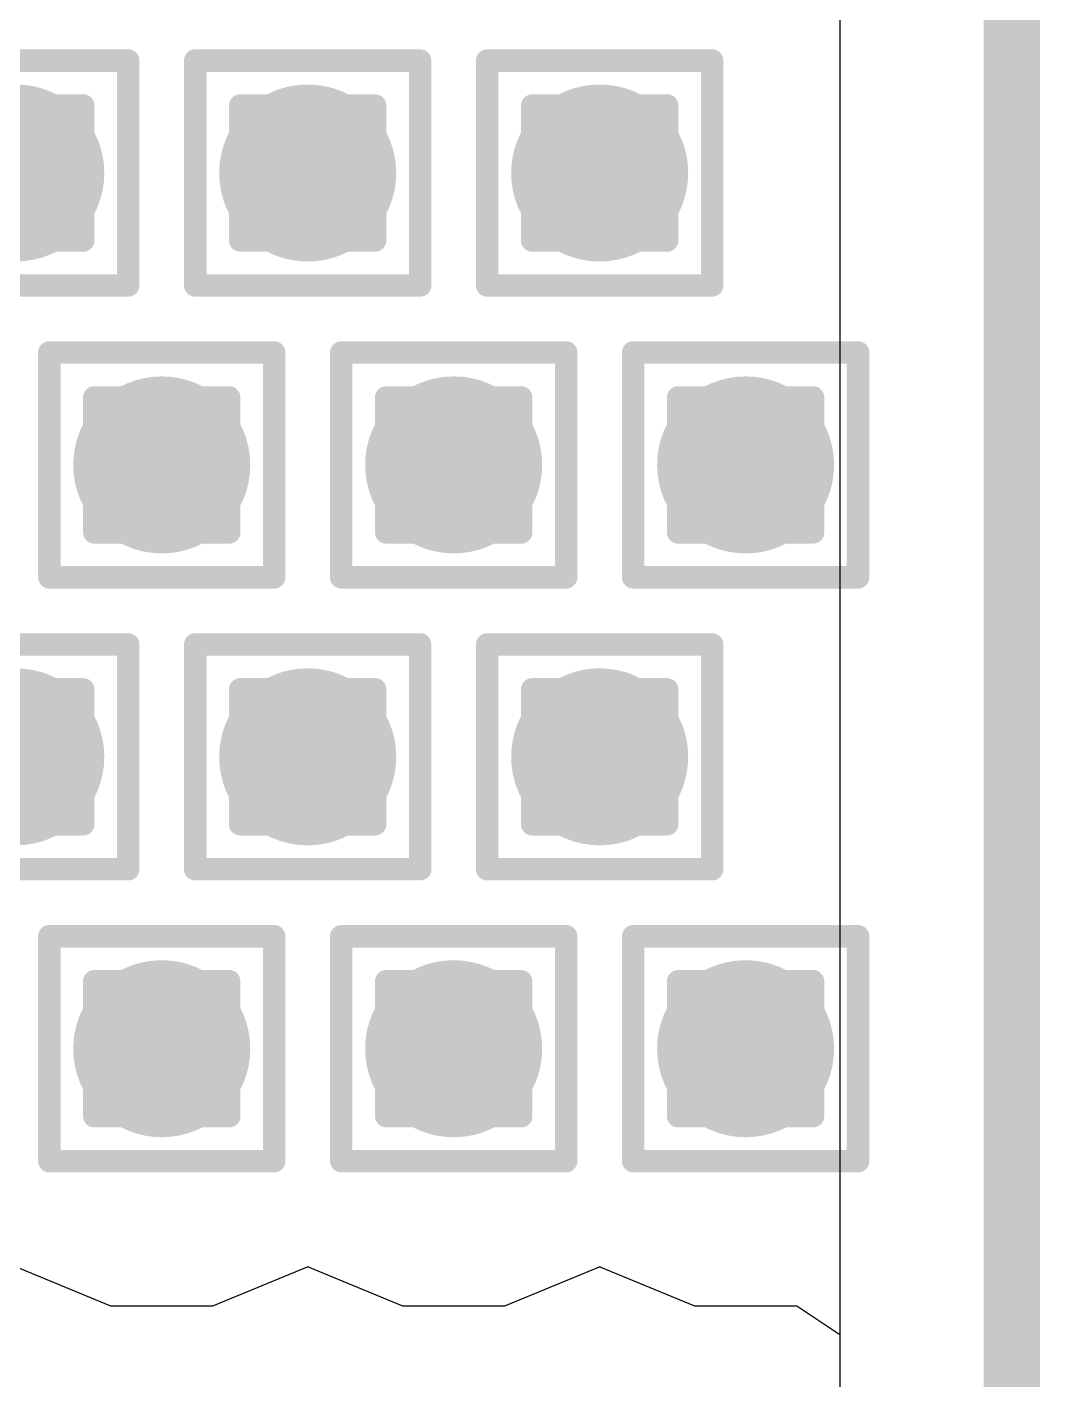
# Model space of a CAD drawing. Header units: inches. Extents: x -12 to 5357, y -8 to 5291.
# Drawn here: x 43.775 to 46.064, y 8.65 to 11.706 of the extents above; entities that cross this region are included whole.
import ezdxf

# ---------------------------------------------------------------- set-up
doc = ezdxf.new("R2010")
doc.units = ezdxf.units.IN
for name, color, linetype in [('Board Outline', 216, 'Continuous'), ('Bottom Layer', 5, 'Continuous'), ('Drill Drawing', 1, 'Continuous'), ('Ground', 16, 'Continuous'), ('Power', 76, 'Continuous'), ('Top Layer', 1, 'Continuous'), ('Via Holes', 16, 'Continuous')]:
    doc.layers.add(name, color=color, linetype=linetype)

msp = doc.modelspace()

# ---------------------------------------------------------------- hatches: boundary and pattern name
at = {"layer": 'Bottom Layer'}
h = msp.add_hatch(color=5, dxfattribs=at)
edge = h.paths.add_edge_path()
edge.add_arc((43.7499, 11.3767), 0.2, 0, 360)
h = msp.add_hatch(color=5, dxfattribs=at)
edge = h.paths.add_edge_path()
edge.add_arc((44.4094, 11.3767), 0.2, 0, 360)
h = msp.add_hatch(color=5, dxfattribs=at)
edge = h.paths.add_edge_path()
edge.add_arc((45.069, 11.3767), 0.2, 0, 360)
h = msp.add_hatch(color=5, dxfattribs=at)
edge = h.paths.add_edge_path()
edge.add_arc((44.0797, 10.7172), 0.2, 0, 360)
h = msp.add_hatch(color=5, dxfattribs=at)
edge = h.paths.add_edge_path()
edge.add_arc((44.7392, 10.7172), 0.2, 0, 360)
h = msp.add_hatch(color=5, dxfattribs=at)
edge = h.paths.add_edge_path()
edge.add_arc((45.3987, 10.7172), 0.2, 0, 360)
h = msp.add_hatch(color=5, dxfattribs=at)
edge = h.paths.add_edge_path()
edge.add_arc((43.7499, 10.0576), 0.2, 0, 360)
h = msp.add_hatch(color=5, dxfattribs=at)
edge = h.paths.add_edge_path()
edge.add_arc((44.4094, 10.0576), 0.2, 0, 360)
h = msp.add_hatch(color=5, dxfattribs=at)
edge = h.paths.add_edge_path()
edge.add_arc((45.069, 10.0576), 0.2, 0, 360)
h = msp.add_hatch(color=5, dxfattribs=at)
edge = h.paths.add_edge_path()
edge.add_arc((44.0797, 9.3981), 0.2, 0, 360)
h = msp.add_hatch(color=5, dxfattribs=at)
edge = h.paths.add_edge_path()
edge.add_arc((44.7392, 9.3981), 0.2, 0, 360)
h = msp.add_hatch(color=5, dxfattribs=at)
edge = h.paths.add_edge_path()
edge.add_arc((45.3987, 9.3981), 0.2, 0, 360)
at = {"layer": 'Ground'}
h = msp.add_hatch(color=16, dxfattribs=at)
edge = h.paths.add_edge_path()
edge.add_arc((43.7499, 11.3767), 0.2, 0, 360)
h = msp.add_hatch(color=16, dxfattribs=at)
edge = h.paths.add_edge_path()
edge.add_arc((44.4094, 11.3767), 0.2, 0, 360)
h = msp.add_hatch(color=16, dxfattribs=at)
edge = h.paths.add_edge_path()
edge.add_arc((45.069, 11.3767), 0.2, 0, 360)
h = msp.add_hatch(color=16, dxfattribs=at)
edge = h.paths.add_edge_path()
edge.add_arc((44.0797, 10.7172), 0.2, 0, 360)
h = msp.add_hatch(color=16, dxfattribs=at)
edge = h.paths.add_edge_path()
edge.add_arc((44.7392, 10.7172), 0.2, 0, 360)
h = msp.add_hatch(color=16, dxfattribs=at)
edge = h.paths.add_edge_path()
edge.add_arc((45.3987, 10.7172), 0.2, 0, 360)
h = msp.add_hatch(color=16, dxfattribs=at)
edge = h.paths.add_edge_path()
edge.add_arc((43.7499, 10.0576), 0.2, 0, 360)
h = msp.add_hatch(color=16, dxfattribs=at)
edge = h.paths.add_edge_path()
edge.add_arc((44.4094, 10.0576), 0.2, 0, 360)
h = msp.add_hatch(color=16, dxfattribs=at)
edge = h.paths.add_edge_path()
edge.add_arc((45.069, 10.0576), 0.2, 0, 360)
h = msp.add_hatch(color=16, dxfattribs=at)
edge = h.paths.add_edge_path()
edge.add_arc((44.0797, 9.3981), 0.2, 0, 360)
h = msp.add_hatch(color=16, dxfattribs=at)
edge = h.paths.add_edge_path()
edge.add_arc((44.7392, 9.3981), 0.2, 0, 360)
h = msp.add_hatch(color=16, dxfattribs=at)
edge = h.paths.add_edge_path()
edge.add_arc((45.3987, 9.3981), 0.2, 0, 360)
at = {"layer": 'Power'}
h = msp.add_hatch(color=76, dxfattribs=at)
edge = h.paths.add_edge_path()
edge.add_arc((43.7499, 11.3767), 0.2, 0, 360)
h = msp.add_hatch(color=76, dxfattribs=at)
edge = h.paths.add_edge_path()
edge.add_arc((44.4094, 11.3767), 0.2, 0, 360)
h = msp.add_hatch(color=76, dxfattribs=at)
edge = h.paths.add_edge_path()
edge.add_arc((45.069, 11.3767), 0.2, 0, 360)
h = msp.add_hatch(color=76, dxfattribs=at)
edge = h.paths.add_edge_path()
edge.add_arc((44.0797, 10.7172), 0.2, 0, 360)
h = msp.add_hatch(color=76, dxfattribs=at)
edge = h.paths.add_edge_path()
edge.add_arc((44.7392, 10.7172), 0.2, 0, 360)
h = msp.add_hatch(color=76, dxfattribs=at)
edge = h.paths.add_edge_path()
edge.add_arc((45.3987, 10.7172), 0.2, 0, 360)
h = msp.add_hatch(color=76, dxfattribs=at)
edge = h.paths.add_edge_path()
edge.add_arc((43.7499, 10.0576), 0.2, 0, 360)
h = msp.add_hatch(color=76, dxfattribs=at)
edge = h.paths.add_edge_path()
edge.add_arc((44.4094, 10.0576), 0.2, 0, 360)
h = msp.add_hatch(color=76, dxfattribs=at)
edge = h.paths.add_edge_path()
edge.add_arc((45.069, 10.0576), 0.2, 0, 360)
h = msp.add_hatch(color=76, dxfattribs=at)
edge = h.paths.add_edge_path()
edge.add_arc((44.0797, 9.3981), 0.2, 0, 360)
h = msp.add_hatch(color=76, dxfattribs=at)
edge = h.paths.add_edge_path()
edge.add_arc((44.7392, 9.3981), 0.2, 0, 360)
h = msp.add_hatch(color=76, dxfattribs=at)
edge = h.paths.add_edge_path()
edge.add_arc((45.3987, 9.3981), 0.2, 0, 360)
at = {"layer": 'Top Layer'}
h = msp.add_hatch(color=1, dxfattribs=at)
edge = h.paths.add_edge_path()
edge.add_arc((43.7499, 11.3767), 0.2, 0, 360)
h = msp.add_hatch(color=1, dxfattribs=at)
edge = h.paths.add_edge_path()
edge.add_arc((44.4094, 11.3767), 0.2, 0, 360)
h = msp.add_hatch(color=1, dxfattribs=at)
edge = h.paths.add_edge_path()
edge.add_arc((45.069, 11.3767), 0.2, 0, 360)
h = msp.add_hatch(color=1, dxfattribs=at)
edge = h.paths.add_edge_path()
edge.add_arc((44.0797, 10.7172), 0.2, 0, 360)
h = msp.add_hatch(color=1, dxfattribs=at)
edge = h.paths.add_edge_path()
edge.add_arc((44.7392, 10.7172), 0.2, 0, 360)
h = msp.add_hatch(color=1, dxfattribs=at)
edge = h.paths.add_edge_path()
edge.add_arc((45.3987, 10.7172), 0.2, 0, 360)
h = msp.add_hatch(color=1, dxfattribs=at)
edge = h.paths.add_edge_path()
edge.add_arc((43.7499, 10.0576), 0.2, 0, 360)
h = msp.add_hatch(color=1, dxfattribs=at)
edge = h.paths.add_edge_path()
edge.add_arc((44.4094, 10.0576), 0.2, 0, 360)
h = msp.add_hatch(color=1, dxfattribs=at)
edge = h.paths.add_edge_path()
edge.add_arc((45.069, 10.0576), 0.2, 0, 360)
h = msp.add_hatch(color=1, dxfattribs=at)
edge = h.paths.add_edge_path()
edge.add_arc((44.0797, 9.3981), 0.2, 0, 360)
h = msp.add_hatch(color=1, dxfattribs=at)
edge = h.paths.add_edge_path()
edge.add_arc((44.7392, 9.3981), 0.2, 0, 360)
h = msp.add_hatch(color=1, dxfattribs=at)
edge = h.paths.add_edge_path()
edge.add_arc((45.3987, 9.3981), 0.2, 0, 360)
at = {"layer": 'Via Holes'}
h = msp.add_hatch(color=7, dxfattribs=at)
edge = h.paths.add_edge_path()
edge.add_arc((43.7499, 11.3767), 0.1, 0, 360)
h = msp.add_hatch(color=7, dxfattribs=at)
edge = h.paths.add_edge_path()
edge.add_arc((44.4094, 11.3767), 0.1, 0, 360)
h = msp.add_hatch(color=7, dxfattribs=at)
edge = h.paths.add_edge_path()
edge.add_arc((45.069, 11.3767), 0.1, 0, 360)
h = msp.add_hatch(color=7, dxfattribs=at)
edge = h.paths.add_edge_path()
edge.add_arc((44.0797, 10.7172), 0.1, 0, 360)
h = msp.add_hatch(color=7, dxfattribs=at)
edge = h.paths.add_edge_path()
edge.add_arc((44.7392, 10.7172), 0.1, 0, 360)
h = msp.add_hatch(color=7, dxfattribs=at)
edge = h.paths.add_edge_path()
edge.add_arc((45.3987, 10.7172), 0.1, 0, 360)
h = msp.add_hatch(color=7, dxfattribs=at)
edge = h.paths.add_edge_path()
edge.add_arc((43.7499, 10.0576), 0.1, 0, 360)
h = msp.add_hatch(color=7, dxfattribs=at)
edge = h.paths.add_edge_path()
edge.add_arc((44.4094, 10.0576), 0.1, 0, 360)
h = msp.add_hatch(color=7, dxfattribs=at)
edge = h.paths.add_edge_path()
edge.add_arc((45.069, 10.0576), 0.1, 0, 360)
h = msp.add_hatch(color=7, dxfattribs=at)
edge = h.paths.add_edge_path()
edge.add_arc((44.0797, 9.3981), 0.1, 0, 360)
h = msp.add_hatch(color=7, dxfattribs=at)
edge = h.paths.add_edge_path()
edge.add_arc((44.7392, 9.3981), 0.1, 0, 360)
h = msp.add_hatch(color=7, dxfattribs=at)
edge = h.paths.add_edge_path()
edge.add_arc((45.3987, 9.3981), 0.1, 0, 360)

# ---------------------------------------------------------------- linework, layer by layer
at = {"layer": 'Board Outline'}
msp.add_lwpolyline([(46.0001, -1.4599, 0.127, 0.127, 0), (46.0001, 55.438, 0.127, 0.127, 0)], format="xyseb", dxfattribs=at)
at = {"layer": 'Bottom Layer'}
msp.add_line((45.6117, 13.8565), (45.6117, -1.4599), dxfattribs=at)
at = {"layer": 'Drill Drawing'}
for points in [[(43.4959, 11.6307, 0.0508, 0.0508, 0), (44.0039, 11.6307, 0.0508, 0.0508, 0)], [(44.0039, 11.1227, 0.0508, 0.0508, 0), (44.0039, 11.6307, 0.0508, 0.0508, 0)], [(44.1554, 11.6307, 0.0508, 0.0508, 0), (44.6634, 11.6307, 0.0508, 0.0508, 0)], [(44.1554, 11.1227, 0.0508, 0.0508, 0), (44.1554, 11.6307, 0.0508, 0.0508, 0)], [(44.6634, 11.1227, 0.0508, 0.0508, 0), (44.6634, 11.6307, 0.0508, 0.0508, 0)], [(44.815, 11.6307, 0.0508, 0.0508, 0), (45.323, 11.6307, 0.0508, 0.0508, 0)], [(44.815, 11.1227, 0.0508, 0.0508, 0), (44.815, 11.6307, 0.0508, 0.0508, 0)], [(45.323, 11.1227, 0.0508, 0.0508, 0), (45.323, 11.6307, 0.0508, 0.0508, 0)], [(43.5975, 11.5291, 0.0508, 0.0508, 0), (43.9023, 11.5291, 0.0508, 0.0508, 0)], [(43.9023, 11.2243, 0.0508, 0.0508, 0), (43.9023, 11.5291, 0.0508, 0.0508, 0)], [(44.257, 11.5291, 0.0508, 0.0508, 0), (44.5618, 11.5291, 0.0508, 0.0508, 0)], [(44.257, 11.2243, 0.0508, 0.0508, 0), (44.257, 11.5291, 0.0508, 0.0508, 0)], [(44.5618, 11.2243, 0.0508, 0.0508, 0), (44.5618, 11.5291, 0.0508, 0.0508, 0)], [(44.9166, 11.5291, 0.0508, 0.0508, 0), (45.2214, 11.5291, 0.0508, 0.0508, 0)], [(44.9166, 11.2243, 0.0508, 0.0508, 0), (44.9166, 11.5291, 0.0508, 0.0508, 0)], [(45.2214, 11.2243, 0.0508, 0.0508, 0), (45.2214, 11.5291, 0.0508, 0.0508, 0)], [(43.5975, 11.2243, 0.0508, 0.0508, 0), (43.9023, 11.2243, 0.0508, 0.0508, 0)], [(44.257, 11.2243, 0.0508, 0.0508, 0), (44.5618, 11.2243, 0.0508, 0.0508, 0)], [(44.9166, 11.2243, 0.0508, 0.0508, 0), (45.2214, 11.2243, 0.0508, 0.0508, 0)], [(43.4959, 11.1227, 0.0508, 0.0508, 0), (44.0039, 11.1227, 0.0508, 0.0508, 0)], [(44.1554, 11.1227, 0.0508, 0.0508, 0), (44.6634, 11.1227, 0.0508, 0.0508, 0)], [(44.815, 11.1227, 0.0508, 0.0508, 0), (45.323, 11.1227, 0.0508, 0.0508, 0)], [(43.8257, 10.9712, 0.0508, 0.0508, 0), (44.3337, 10.9712, 0.0508, 0.0508, 0)], [(43.8257, 10.4632, 0.0508, 0.0508, 0), (43.8257, 10.9712, 0.0508, 0.0508, 0)], [(44.3337, 10.4632, 0.0508, 0.0508, 0), (44.3337, 10.9712, 0.0508, 0.0508, 0)], [(44.4852, 10.9712, 0.0508, 0.0508, 0), (44.9932, 10.9712, 0.0508, 0.0508, 0)], [(44.4852, 10.4632, 0.0508, 0.0508, 0), (44.4852, 10.9712, 0.0508, 0.0508, 0)], [(44.9932, 10.4632, 0.0508, 0.0508, 0), (44.9932, 10.9712, 0.0508, 0.0508, 0)], [(45.1447, 10.9712, 0.0508, 0.0508, 0), (45.6527, 10.9712, 0.0508, 0.0508, 0)], [(45.1447, 10.4632, 0.0508, 0.0508, 0), (45.1447, 10.9712, 0.0508, 0.0508, 0)], [(45.6527, 10.4632, 0.0508, 0.0508, 0), (45.6527, 10.9712, 0.0508, 0.0508, 0)], [(43.9273, 10.8696, 0.0508, 0.0508, 0), (44.2321, 10.8696, 0.0508, 0.0508, 0)], [(43.9273, 10.5648, 0.0508, 0.0508, 0), (43.9273, 10.8696, 0.0508, 0.0508, 0)], [(44.2321, 10.5648, 0.0508, 0.0508, 0), (44.2321, 10.8696, 0.0508, 0.0508, 0)], [(44.5868, 10.8696, 0.0508, 0.0508, 0), (44.8916, 10.8696, 0.0508, 0.0508, 0)], [(44.5868, 10.5648, 0.0508, 0.0508, 0), (44.5868, 10.8696, 0.0508, 0.0508, 0)], [(44.8916, 10.5648, 0.0508, 0.0508, 0), (44.8916, 10.8696, 0.0508, 0.0508, 0)], [(45.2463, 10.8696, 0.0508, 0.0508, 0), (45.5511, 10.8696, 0.0508, 0.0508, 0)], [(45.2463, 10.5648, 0.0508, 0.0508, 0), (45.2463, 10.8696, 0.0508, 0.0508, 0)], [(45.5511, 10.5648, 0.0508, 0.0508, 0), (45.5511, 10.8696, 0.0508, 0.0508, 0)], [(43.9273, 10.5648, 0.0508, 0.0508, 0), (44.2321, 10.5648, 0.0508, 0.0508, 0)], [(44.5868, 10.5648, 0.0508, 0.0508, 0), (44.8916, 10.5648, 0.0508, 0.0508, 0)], [(45.2463, 10.5648, 0.0508, 0.0508, 0), (45.5511, 10.5648, 0.0508, 0.0508, 0)], [(43.8257, 10.4632, 0.0508, 0.0508, 0), (44.3337, 10.4632, 0.0508, 0.0508, 0)], [(44.4852, 10.4632, 0.0508, 0.0508, 0), (44.9932, 10.4632, 0.0508, 0.0508, 0)], [(45.1447, 10.4632, 0.0508, 0.0508, 0), (45.6527, 10.4632, 0.0508, 0.0508, 0)], [(43.4959, 10.3116, 0.0508, 0.0508, 0), (44.0039, 10.3116, 0.0508, 0.0508, 0)], [(44.0039, 9.8036, 0.0508, 0.0508, 0), (44.0039, 10.3116, 0.0508, 0.0508, 0)], [(44.1554, 10.3116, 0.0508, 0.0508, 0), (44.6634, 10.3116, 0.0508, 0.0508, 0)], [(44.1554, 9.8036, 0.0508, 0.0508, 0), (44.1554, 10.3116, 0.0508, 0.0508, 0)], [(44.6634, 9.8036, 0.0508, 0.0508, 0), (44.6634, 10.3116, 0.0508, 0.0508, 0)], [(44.815, 10.3116, 0.0508, 0.0508, 0), (45.323, 10.3116, 0.0508, 0.0508, 0)], [(44.815, 9.8036, 0.0508, 0.0508, 0), (44.815, 10.3116, 0.0508, 0.0508, 0)], [(45.323, 9.8036, 0.0508, 0.0508, 0), (45.323, 10.3116, 0.0508, 0.0508, 0)], [(43.5975, 10.21, 0.0508, 0.0508, 0), (43.9023, 10.21, 0.0508, 0.0508, 0)], [(43.9023, 9.9052, 0.0508, 0.0508, 0), (43.9023, 10.21, 0.0508, 0.0508, 0)], [(44.257, 10.21, 0.0508, 0.0508, 0), (44.5618, 10.21, 0.0508, 0.0508, 0)], [(44.257, 9.9052, 0.0508, 0.0508, 0), (44.257, 10.21, 0.0508, 0.0508, 0)], [(44.5618, 9.9052, 0.0508, 0.0508, 0), (44.5618, 10.21, 0.0508, 0.0508, 0)], [(44.9166, 10.21, 0.0508, 0.0508, 0), (45.2214, 10.21, 0.0508, 0.0508, 0)], [(44.9166, 9.9052, 0.0508, 0.0508, 0), (44.9166, 10.21, 0.0508, 0.0508, 0)], [(45.2214, 9.9052, 0.0508, 0.0508, 0), (45.2214, 10.21, 0.0508, 0.0508, 0)], [(43.5975, 9.9052, 0.0508, 0.0508, 0), (43.9023, 9.9052, 0.0508, 0.0508, 0)], [(44.257, 9.9052, 0.0508, 0.0508, 0), (44.5618, 9.9052, 0.0508, 0.0508, 0)], [(44.9166, 9.9052, 0.0508, 0.0508, 0), (45.2214, 9.9052, 0.0508, 0.0508, 0)], [(43.4959, 9.8036, 0.0508, 0.0508, 0), (44.0039, 9.8036, 0.0508, 0.0508, 0)], [(44.1554, 9.8036, 0.0508, 0.0508, 0), (44.6634, 9.8036, 0.0508, 0.0508, 0)], [(44.815, 9.8036, 0.0508, 0.0508, 0), (45.323, 9.8036, 0.0508, 0.0508, 0)], [(43.8257, 9.6521, 0.0508, 0.0508, 0), (44.3337, 9.6521, 0.0508, 0.0508, 0)], [(43.8257, 9.1441, 0.0508, 0.0508, 0), (43.8257, 9.6521, 0.0508, 0.0508, 0)], [(44.3337, 9.1441, 0.0508, 0.0508, 0), (44.3337, 9.6521, 0.0508, 0.0508, 0)], [(44.4852, 9.6521, 0.0508, 0.0508, 0), (44.9932, 9.6521, 0.0508, 0.0508, 0)], [(44.4852, 9.1441, 0.0508, 0.0508, 0), (44.4852, 9.6521, 0.0508, 0.0508, 0)], [(44.9932, 9.1441, 0.0508, 0.0508, 0), (44.9932, 9.6521, 0.0508, 0.0508, 0)], [(45.1447, 9.6521, 0.0508, 0.0508, 0), (45.6527, 9.6521, 0.0508, 0.0508, 0)], [(45.1447, 9.1441, 0.0508, 0.0508, 0), (45.1447, 9.6521, 0.0508, 0.0508, 0)], [(45.6527, 9.1441, 0.0508, 0.0508, 0), (45.6527, 9.6521, 0.0508, 0.0508, 0)], [(43.9273, 9.5505, 0.0508, 0.0508, 0), (44.2321, 9.5505, 0.0508, 0.0508, 0)], [(43.9273, 9.2457, 0.0508, 0.0508, 0), (43.9273, 9.5505, 0.0508, 0.0508, 0)], [(44.2321, 9.2457, 0.0508, 0.0508, 0), (44.2321, 9.5505, 0.0508, 0.0508, 0)], [(44.5868, 9.5505, 0.0508, 0.0508, 0), (44.8916, 9.5505, 0.0508, 0.0508, 0)], [(44.5868, 9.2457, 0.0508, 0.0508, 0), (44.5868, 9.5505, 0.0508, 0.0508, 0)], [(44.8916, 9.2457, 0.0508, 0.0508, 0), (44.8916, 9.5505, 0.0508, 0.0508, 0)], [(45.2463, 9.5505, 0.0508, 0.0508, 0), (45.5511, 9.5505, 0.0508, 0.0508, 0)], [(45.2463, 9.2457, 0.0508, 0.0508, 0), (45.2463, 9.5505, 0.0508, 0.0508, 0)], [(45.5511, 9.2457, 0.0508, 0.0508, 0), (45.5511, 9.5505, 0.0508, 0.0508, 0)], [(43.9273, 9.2457, 0.0508, 0.0508, 0), (44.2321, 9.2457, 0.0508, 0.0508, 0)], [(44.5868, 9.2457, 0.0508, 0.0508, 0), (44.8916, 9.2457, 0.0508, 0.0508, 0)], [(45.2463, 9.2457, 0.0508, 0.0508, 0), (45.5511, 9.2457, 0.0508, 0.0508, 0)], [(43.8257, 9.1441, 0.0508, 0.0508, 0), (44.3337, 9.1441, 0.0508, 0.0508, 0)], [(44.4852, 9.1441, 0.0508, 0.0508, 0), (44.9932, 9.1441, 0.0508, 0.0508, 0)], [(45.1447, 9.1441, 0.0508, 0.0508, 0), (45.6527, 9.1441, 0.0508, 0.0508, 0)]]:
    msp.add_lwpolyline(points, format="xyseb", dxfattribs=at)
for points in [[(43.9912, 11.6307, 0.0254, 0.0254, 1), (44.0166, 11.6307, 0.0254, 0.0254, 1)], [(43.9912, 11.6307, 0.0254, 0.0254, 1), (44.0166, 11.6307, 0.0254, 0.0254, 1)], [(44.1427, 11.6307, 0.0254, 0.0254, 1), (44.1681, 11.6307, 0.0254, 0.0254, 1)], [(44.1427, 11.6307, 0.0254, 0.0254, 1), (44.1681, 11.6307, 0.0254, 0.0254, 1)], [(44.6507, 11.6307, 0.0254, 0.0254, 1), (44.6761, 11.6307, 0.0254, 0.0254, 1)], [(44.6507, 11.6307, 0.0254, 0.0254, 1), (44.6761, 11.6307, 0.0254, 0.0254, 1)], [(44.8023, 11.6307, 0.0254, 0.0254, 1), (44.8277, 11.6307, 0.0254, 0.0254, 1)], [(44.8023, 11.6307, 0.0254, 0.0254, 1), (44.8277, 11.6307, 0.0254, 0.0254, 1)], [(45.3103, 11.6307, 0.0254, 0.0254, 1), (45.3357, 11.6307, 0.0254, 0.0254, 1)], [(45.3103, 11.6307, 0.0254, 0.0254, 1), (45.3357, 11.6307, 0.0254, 0.0254, 1)], [(43.8896, 11.5291, 0.0254, 0.0254, 1), (43.915, 11.5291, 0.0254, 0.0254, 1)], [(43.8896, 11.5291, 0.0254, 0.0254, 1), (43.915, 11.5291, 0.0254, 0.0254, 1)], [(44.2443, 11.5291, 0.0254, 0.0254, 1), (44.2697, 11.5291, 0.0254, 0.0254, 1)], [(44.2443, 11.5291, 0.0254, 0.0254, 1), (44.2697, 11.5291, 0.0254, 0.0254, 1)], [(44.5491, 11.5291, 0.0254, 0.0254, 1), (44.5745, 11.5291, 0.0254, 0.0254, 1)], [(44.5491, 11.5291, 0.0254, 0.0254, 1), (44.5745, 11.5291, 0.0254, 0.0254, 1)], [(44.9039, 11.5291, 0.0254, 0.0254, 1), (44.9293, 11.5291, 0.0254, 0.0254, 1)], [(44.9039, 11.5291, 0.0254, 0.0254, 1), (44.9293, 11.5291, 0.0254, 0.0254, 1)], [(45.2087, 11.5291, 0.0254, 0.0254, 1), (45.2341, 11.5291, 0.0254, 0.0254, 1)], [(45.2087, 11.5291, 0.0254, 0.0254, 1), (45.2341, 11.5291, 0.0254, 0.0254, 1)], [(43.8896, 11.2243, 0.0254, 0.0254, 1), (43.915, 11.2243, 0.0254, 0.0254, 1)], [(43.8896, 11.2243, 0.0254, 0.0254, 1), (43.915, 11.2243, 0.0254, 0.0254, 1)], [(44.2443, 11.2243, 0.0254, 0.0254, 1), (44.2697, 11.2243, 0.0254, 0.0254, 1)], [(44.2443, 11.2243, 0.0254, 0.0254, 1), (44.2697, 11.2243, 0.0254, 0.0254, 1)], [(44.5491, 11.2243, 0.0254, 0.0254, 1), (44.5745, 11.2243, 0.0254, 0.0254, 1)], [(44.5491, 11.2243, 0.0254, 0.0254, 1), (44.5745, 11.2243, 0.0254, 0.0254, 1)], [(44.9039, 11.2243, 0.0254, 0.0254, 1), (44.9293, 11.2243, 0.0254, 0.0254, 1)], [(44.9039, 11.2243, 0.0254, 0.0254, 1), (44.9293, 11.2243, 0.0254, 0.0254, 1)], [(45.2087, 11.2243, 0.0254, 0.0254, 1), (45.2341, 11.2243, 0.0254, 0.0254, 1)], [(45.2087, 11.2243, 0.0254, 0.0254, 1), (45.2341, 11.2243, 0.0254, 0.0254, 1)], [(43.9912, 11.1227, 0.0254, 0.0254, 1), (44.0166, 11.1227, 0.0254, 0.0254, 1)], [(43.9912, 11.1227, 0.0254, 0.0254, 1), (44.0166, 11.1227, 0.0254, 0.0254, 1)], [(44.1427, 11.1227, 0.0254, 0.0254, 1), (44.1681, 11.1227, 0.0254, 0.0254, 1)], [(44.1427, 11.1227, 0.0254, 0.0254, 1), (44.1681, 11.1227, 0.0254, 0.0254, 1)], [(44.6507, 11.1227, 0.0254, 0.0254, 1), (44.6761, 11.1227, 0.0254, 0.0254, 1)], [(44.6507, 11.1227, 0.0254, 0.0254, 1), (44.6761, 11.1227, 0.0254, 0.0254, 1)], [(44.8023, 11.1227, 0.0254, 0.0254, 1), (44.8277, 11.1227, 0.0254, 0.0254, 1)], [(44.8023, 11.1227, 0.0254, 0.0254, 1), (44.8277, 11.1227, 0.0254, 0.0254, 1)], [(45.3103, 11.1227, 0.0254, 0.0254, 1), (45.3357, 11.1227, 0.0254, 0.0254, 1)], [(45.3103, 11.1227, 0.0254, 0.0254, 1), (45.3357, 11.1227, 0.0254, 0.0254, 1)], [(43.813, 10.9712, 0.0254, 0.0254, 1), (43.8384, 10.9712, 0.0254, 0.0254, 1)], [(43.813, 10.9712, 0.0254, 0.0254, 1), (43.8384, 10.9712, 0.0254, 0.0254, 1)], [(44.321, 10.9712, 0.0254, 0.0254, 1), (44.3464, 10.9712, 0.0254, 0.0254, 1)], [(44.321, 10.9712, 0.0254, 0.0254, 1), (44.3464, 10.9712, 0.0254, 0.0254, 1)], [(44.4725, 10.9712, 0.0254, 0.0254, 1), (44.4979, 10.9712, 0.0254, 0.0254, 1)], [(44.4725, 10.9712, 0.0254, 0.0254, 1), (44.4979, 10.9712, 0.0254, 0.0254, 1)], [(44.9805, 10.9712, 0.0254, 0.0254, 1), (45.0059, 10.9712, 0.0254, 0.0254, 1)], [(44.9805, 10.9712, 0.0254, 0.0254, 1), (45.0059, 10.9712, 0.0254, 0.0254, 1)], [(45.132, 10.9712, 0.0254, 0.0254, 1), (45.1574, 10.9712, 0.0254, 0.0254, 1)], [(45.132, 10.9712, 0.0254, 0.0254, 1), (45.1574, 10.9712, 0.0254, 0.0254, 1)], [(45.64, 10.9712, 0.0254, 0.0254, 1), (45.6654, 10.9712, 0.0254, 0.0254, 1)], [(45.64, 10.9712, 0.0254, 0.0254, 1), (45.6654, 10.9712, 0.0254, 0.0254, 1)], [(43.9146, 10.8696, 0.0254, 0.0254, 1), (43.94, 10.8696, 0.0254, 0.0254, 1)], [(43.9146, 10.8696, 0.0254, 0.0254, 1), (43.94, 10.8696, 0.0254, 0.0254, 1)], [(44.2194, 10.8696, 0.0254, 0.0254, 1), (44.2448, 10.8696, 0.0254, 0.0254, 1)], [(44.2194, 10.8696, 0.0254, 0.0254, 1), (44.2448, 10.8696, 0.0254, 0.0254, 1)], [(44.5741, 10.8696, 0.0254, 0.0254, 1), (44.5995, 10.8696, 0.0254, 0.0254, 1)], [(44.5741, 10.8696, 0.0254, 0.0254, 1), (44.5995, 10.8696, 0.0254, 0.0254, 1)], [(44.8789, 10.8696, 0.0254, 0.0254, 1), (44.9043, 10.8696, 0.0254, 0.0254, 1)], [(44.8789, 10.8696, 0.0254, 0.0254, 1), (44.9043, 10.8696, 0.0254, 0.0254, 1)], [(45.2336, 10.8696, 0.0254, 0.0254, 1), (45.259, 10.8696, 0.0254, 0.0254, 1)], [(45.2336, 10.8696, 0.0254, 0.0254, 1), (45.259, 10.8696, 0.0254, 0.0254, 1)], [(45.5384, 10.8696, 0.0254, 0.0254, 1), (45.5638, 10.8696, 0.0254, 0.0254, 1)], [(45.5384, 10.8696, 0.0254, 0.0254, 1), (45.5638, 10.8696, 0.0254, 0.0254, 1)], [(43.9146, 10.5648, 0.0254, 0.0254, 1), (43.94, 10.5648, 0.0254, 0.0254, 1)], [(43.9146, 10.5648, 0.0254, 0.0254, 1), (43.94, 10.5648, 0.0254, 0.0254, 1)], [(44.2194, 10.5648, 0.0254, 0.0254, 1), (44.2448, 10.5648, 0.0254, 0.0254, 1)], [(44.2194, 10.5648, 0.0254, 0.0254, 1), (44.2448, 10.5648, 0.0254, 0.0254, 1)], [(44.5741, 10.5648, 0.0254, 0.0254, 1), (44.5995, 10.5648, 0.0254, 0.0254, 1)], [(44.5741, 10.5648, 0.0254, 0.0254, 1), (44.5995, 10.5648, 0.0254, 0.0254, 1)], [(44.8789, 10.5648, 0.0254, 0.0254, 1), (44.9043, 10.5648, 0.0254, 0.0254, 1)], [(44.8789, 10.5648, 0.0254, 0.0254, 1), (44.9043, 10.5648, 0.0254, 0.0254, 1)], [(45.2336, 10.5648, 0.0254, 0.0254, 1), (45.259, 10.5648, 0.0254, 0.0254, 1)], [(45.2336, 10.5648, 0.0254, 0.0254, 1), (45.259, 10.5648, 0.0254, 0.0254, 1)], [(45.5384, 10.5648, 0.0254, 0.0254, 1), (45.5638, 10.5648, 0.0254, 0.0254, 1)], [(45.5384, 10.5648, 0.0254, 0.0254, 1), (45.5638, 10.5648, 0.0254, 0.0254, 1)], [(43.813, 10.4632, 0.0254, 0.0254, 1), (43.8384, 10.4632, 0.0254, 0.0254, 1)], [(43.813, 10.4632, 0.0254, 0.0254, 1), (43.8384, 10.4632, 0.0254, 0.0254, 1)], [(44.321, 10.4632, 0.0254, 0.0254, 1), (44.3464, 10.4632, 0.0254, 0.0254, 1)], [(44.321, 10.4632, 0.0254, 0.0254, 1), (44.3464, 10.4632, 0.0254, 0.0254, 1)], [(44.4725, 10.4632, 0.0254, 0.0254, 1), (44.4979, 10.4632, 0.0254, 0.0254, 1)], [(44.4725, 10.4632, 0.0254, 0.0254, 1), (44.4979, 10.4632, 0.0254, 0.0254, 1)], [(44.9805, 10.4632, 0.0254, 0.0254, 1), (45.0059, 10.4632, 0.0254, 0.0254, 1)], [(44.9805, 10.4632, 0.0254, 0.0254, 1), (45.0059, 10.4632, 0.0254, 0.0254, 1)], [(45.132, 10.4632, 0.0254, 0.0254, 1), (45.1574, 10.4632, 0.0254, 0.0254, 1)], [(45.132, 10.4632, 0.0254, 0.0254, 1), (45.1574, 10.4632, 0.0254, 0.0254, 1)], [(45.64, 10.4632, 0.0254, 0.0254, 1), (45.6654, 10.4632, 0.0254, 0.0254, 1)], [(45.64, 10.4632, 0.0254, 0.0254, 1), (45.6654, 10.4632, 0.0254, 0.0254, 1)], [(43.9912, 10.3116, 0.0254, 0.0254, 1), (44.0166, 10.3116, 0.0254, 0.0254, 1)], [(43.9912, 10.3116, 0.0254, 0.0254, 1), (44.0166, 10.3116, 0.0254, 0.0254, 1)], [(44.1427, 10.3116, 0.0254, 0.0254, 1), (44.1681, 10.3116, 0.0254, 0.0254, 1)], [(44.1427, 10.3116, 0.0254, 0.0254, 1), (44.1681, 10.3116, 0.0254, 0.0254, 1)], [(44.6507, 10.3116, 0.0254, 0.0254, 1), (44.6761, 10.3116, 0.0254, 0.0254, 1)], [(44.6507, 10.3116, 0.0254, 0.0254, 1), (44.6761, 10.3116, 0.0254, 0.0254, 1)], [(44.8023, 10.3116, 0.0254, 0.0254, 1), (44.8277, 10.3116, 0.0254, 0.0254, 1)], [(44.8023, 10.3116, 0.0254, 0.0254, 1), (44.8277, 10.3116, 0.0254, 0.0254, 1)], [(45.3103, 10.3116, 0.0254, 0.0254, 1), (45.3357, 10.3116, 0.0254, 0.0254, 1)], [(45.3103, 10.3116, 0.0254, 0.0254, 1), (45.3357, 10.3116, 0.0254, 0.0254, 1)], [(43.8896, 10.21, 0.0254, 0.0254, 1), (43.915, 10.21, 0.0254, 0.0254, 1)], [(43.8896, 10.21, 0.0254, 0.0254, 1), (43.915, 10.21, 0.0254, 0.0254, 1)], [(44.2443, 10.21, 0.0254, 0.0254, 1), (44.2697, 10.21, 0.0254, 0.0254, 1)], [(44.2443, 10.21, 0.0254, 0.0254, 1), (44.2697, 10.21, 0.0254, 0.0254, 1)], [(44.5491, 10.21, 0.0254, 0.0254, 1), (44.5745, 10.21, 0.0254, 0.0254, 1)], [(44.5491, 10.21, 0.0254, 0.0254, 1), (44.5745, 10.21, 0.0254, 0.0254, 1)], [(44.9039, 10.21, 0.0254, 0.0254, 1), (44.9293, 10.21, 0.0254, 0.0254, 1)], [(44.9039, 10.21, 0.0254, 0.0254, 1), (44.9293, 10.21, 0.0254, 0.0254, 1)], [(45.2087, 10.21, 0.0254, 0.0254, 1), (45.2341, 10.21, 0.0254, 0.0254, 1)], [(45.2087, 10.21, 0.0254, 0.0254, 1), (45.2341, 10.21, 0.0254, 0.0254, 1)], [(43.8896, 9.9052, 0.0254, 0.0254, 1), (43.915, 9.9052, 0.0254, 0.0254, 1)], [(43.8896, 9.9052, 0.0254, 0.0254, 1), (43.915, 9.9052, 0.0254, 0.0254, 1)], [(44.2443, 9.9052, 0.0254, 0.0254, 1), (44.2697, 9.9052, 0.0254, 0.0254, 1)], [(44.2443, 9.9052, 0.0254, 0.0254, 1), (44.2697, 9.9052, 0.0254, 0.0254, 1)], [(44.5491, 9.9052, 0.0254, 0.0254, 1), (44.5745, 9.9052, 0.0254, 0.0254, 1)], [(44.5491, 9.9052, 0.0254, 0.0254, 1), (44.5745, 9.9052, 0.0254, 0.0254, 1)], [(44.9039, 9.9052, 0.0254, 0.0254, 1), (44.9293, 9.9052, 0.0254, 0.0254, 1)], [(44.9039, 9.9052, 0.0254, 0.0254, 1), (44.9293, 9.9052, 0.0254, 0.0254, 1)], [(45.2087, 9.9052, 0.0254, 0.0254, 1), (45.2341, 9.9052, 0.0254, 0.0254, 1)], [(45.2087, 9.9052, 0.0254, 0.0254, 1), (45.2341, 9.9052, 0.0254, 0.0254, 1)], [(43.9912, 9.8036, 0.0254, 0.0254, 1), (44.0166, 9.8036, 0.0254, 0.0254, 1)], [(43.9912, 9.8036, 0.0254, 0.0254, 1), (44.0166, 9.8036, 0.0254, 0.0254, 1)], [(44.1427, 9.8036, 0.0254, 0.0254, 1), (44.1681, 9.8036, 0.0254, 0.0254, 1)], [(44.1427, 9.8036, 0.0254, 0.0254, 1), (44.1681, 9.8036, 0.0254, 0.0254, 1)], [(44.6507, 9.8036, 0.0254, 0.0254, 1), (44.6761, 9.8036, 0.0254, 0.0254, 1)], [(44.6507, 9.8036, 0.0254, 0.0254, 1), (44.6761, 9.8036, 0.0254, 0.0254, 1)], [(44.8023, 9.8036, 0.0254, 0.0254, 1), (44.8277, 9.8036, 0.0254, 0.0254, 1)], [(44.8023, 9.8036, 0.0254, 0.0254, 1), (44.8277, 9.8036, 0.0254, 0.0254, 1)], [(45.3103, 9.8036, 0.0254, 0.0254, 1), (45.3357, 9.8036, 0.0254, 0.0254, 1)], [(45.3103, 9.8036, 0.0254, 0.0254, 1), (45.3357, 9.8036, 0.0254, 0.0254, 1)], [(43.813, 9.6521, 0.0254, 0.0254, 1), (43.8384, 9.6521, 0.0254, 0.0254, 1)], [(43.813, 9.6521, 0.0254, 0.0254, 1), (43.8384, 9.6521, 0.0254, 0.0254, 1)], [(44.321, 9.6521, 0.0254, 0.0254, 1), (44.3464, 9.6521, 0.0254, 0.0254, 1)], [(44.321, 9.6521, 0.0254, 0.0254, 1), (44.3464, 9.6521, 0.0254, 0.0254, 1)], [(44.4725, 9.6521, 0.0254, 0.0254, 1), (44.4979, 9.6521, 0.0254, 0.0254, 1)], [(44.4725, 9.6521, 0.0254, 0.0254, 1), (44.4979, 9.6521, 0.0254, 0.0254, 1)], [(44.9805, 9.6521, 0.0254, 0.0254, 1), (45.0059, 9.6521, 0.0254, 0.0254, 1)], [(44.9805, 9.6521, 0.0254, 0.0254, 1), (45.0059, 9.6521, 0.0254, 0.0254, 1)], [(45.132, 9.6521, 0.0254, 0.0254, 1), (45.1574, 9.6521, 0.0254, 0.0254, 1)], [(45.132, 9.6521, 0.0254, 0.0254, 1), (45.1574, 9.6521, 0.0254, 0.0254, 1)], [(45.64, 9.6521, 0.0254, 0.0254, 1), (45.6654, 9.6521, 0.0254, 0.0254, 1)], [(45.64, 9.6521, 0.0254, 0.0254, 1), (45.6654, 9.6521, 0.0254, 0.0254, 1)], [(43.9146, 9.5505, 0.0254, 0.0254, 1), (43.94, 9.5505, 0.0254, 0.0254, 1)], [(43.9146, 9.5505, 0.0254, 0.0254, 1), (43.94, 9.5505, 0.0254, 0.0254, 1)], [(44.2194, 9.5505, 0.0254, 0.0254, 1), (44.2448, 9.5505, 0.0254, 0.0254, 1)], [(44.2194, 9.5505, 0.0254, 0.0254, 1), (44.2448, 9.5505, 0.0254, 0.0254, 1)], [(44.5741, 9.5505, 0.0254, 0.0254, 1), (44.5995, 9.5505, 0.0254, 0.0254, 1)], [(44.5741, 9.5505, 0.0254, 0.0254, 1), (44.5995, 9.5505, 0.0254, 0.0254, 1)], [(44.8789, 9.5505, 0.0254, 0.0254, 1), (44.9043, 9.5505, 0.0254, 0.0254, 1)], [(44.8789, 9.5505, 0.0254, 0.0254, 1), (44.9043, 9.5505, 0.0254, 0.0254, 1)], [(45.2336, 9.5505, 0.0254, 0.0254, 1), (45.259, 9.5505, 0.0254, 0.0254, 1)], [(45.2336, 9.5505, 0.0254, 0.0254, 1), (45.259, 9.5505, 0.0254, 0.0254, 1)], [(45.5384, 9.5505, 0.0254, 0.0254, 1), (45.5638, 9.5505, 0.0254, 0.0254, 1)], [(45.5384, 9.5505, 0.0254, 0.0254, 1), (45.5638, 9.5505, 0.0254, 0.0254, 1)], [(43.9146, 9.2457, 0.0254, 0.0254, 1), (43.94, 9.2457, 0.0254, 0.0254, 1)], [(43.9146, 9.2457, 0.0254, 0.0254, 1), (43.94, 9.2457, 0.0254, 0.0254, 1)], [(44.2194, 9.2457, 0.0254, 0.0254, 1), (44.2448, 9.2457, 0.0254, 0.0254, 1)], [(44.2194, 9.2457, 0.0254, 0.0254, 1), (44.2448, 9.2457, 0.0254, 0.0254, 1)], [(44.5741, 9.2457, 0.0254, 0.0254, 1), (44.5995, 9.2457, 0.0254, 0.0254, 1)], [(44.5741, 9.2457, 0.0254, 0.0254, 1), (44.5995, 9.2457, 0.0254, 0.0254, 1)], [(44.8789, 9.2457, 0.0254, 0.0254, 1), (44.9043, 9.2457, 0.0254, 0.0254, 1)], [(44.8789, 9.2457, 0.0254, 0.0254, 1), (44.9043, 9.2457, 0.0254, 0.0254, 1)], [(45.2336, 9.2457, 0.0254, 0.0254, 1), (45.259, 9.2457, 0.0254, 0.0254, 1)], [(45.2336, 9.2457, 0.0254, 0.0254, 1), (45.259, 9.2457, 0.0254, 0.0254, 1)], [(45.5384, 9.2457, 0.0254, 0.0254, 1), (45.5638, 9.2457, 0.0254, 0.0254, 1)], [(45.5384, 9.2457, 0.0254, 0.0254, 1), (45.5638, 9.2457, 0.0254, 0.0254, 1)], [(43.813, 9.1441, 0.0254, 0.0254, 1), (43.8384, 9.1441, 0.0254, 0.0254, 1)], [(43.813, 9.1441, 0.0254, 0.0254, 1), (43.8384, 9.1441, 0.0254, 0.0254, 1)], [(44.321, 9.1441, 0.0254, 0.0254, 1), (44.3464, 9.1441, 0.0254, 0.0254, 1)], [(44.321, 9.1441, 0.0254, 0.0254, 1), (44.3464, 9.1441, 0.0254, 0.0254, 1)], [(44.4725, 9.1441, 0.0254, 0.0254, 1), (44.4979, 9.1441, 0.0254, 0.0254, 1)], [(44.4725, 9.1441, 0.0254, 0.0254, 1), (44.4979, 9.1441, 0.0254, 0.0254, 1)], [(44.9805, 9.1441, 0.0254, 0.0254, 1), (45.0059, 9.1441, 0.0254, 0.0254, 1)], [(44.9805, 9.1441, 0.0254, 0.0254, 1), (45.0059, 9.1441, 0.0254, 0.0254, 1)], [(45.132, 9.1441, 0.0254, 0.0254, 1), (45.1574, 9.1441, 0.0254, 0.0254, 1)], [(45.132, 9.1441, 0.0254, 0.0254, 1), (45.1574, 9.1441, 0.0254, 0.0254, 1)], [(45.64, 9.1441, 0.0254, 0.0254, 1), (45.6654, 9.1441, 0.0254, 0.0254, 1)], [(45.64, 9.1441, 0.0254, 0.0254, 1), (45.6654, 9.1441, 0.0254, 0.0254, 1)]]:
    msp.add_lwpolyline(points, format="xyseb", close=True, dxfattribs=at)
at = {"layer": 'Ground'}
msp.add_line((45.6117, 13.8565), (45.6117, -1.4599), dxfattribs=at)
at = {"layer": 'Power'}
for p, q in [((43.7506, 8.9056), (43.9641, 8.8171)), ((44.1952, 8.8171), (44.4088, 8.9056)), ((44.4088, 8.9056), (44.4094, 8.9062)), ((44.4094, 8.9062), (44.4101, 8.9056)), ((44.4101, 8.9056), (44.6236, 8.8171)), ((44.8548, 8.8171), (45.0683, 8.9056)), ((45.0683, 8.9056), (45.069, 8.9062)), ((45.069, 8.9062), (45.0696, 8.9056)), ((45.0696, 8.9056), (45.2832, 8.8171)), ((43.9641, 8.8171), (44.1952, 8.8171)), ((44.6236, 8.8171), (44.8548, 8.8171)), ((45.2832, 8.8171), (45.5143, 8.8171)), ((45.5143, 8.8171), (45.6117, 8.7521)), ((45.6117, 8.7521), (45.6117, -1.4599))]:
    msp.add_line(p, q, dxfattribs=at)
at = {"layer": 'Top Layer'}
msp.add_line((45.6117, 13.8565), (45.6117, -1.4599), dxfattribs=at)

doc.saveas('drawing.dxf')
